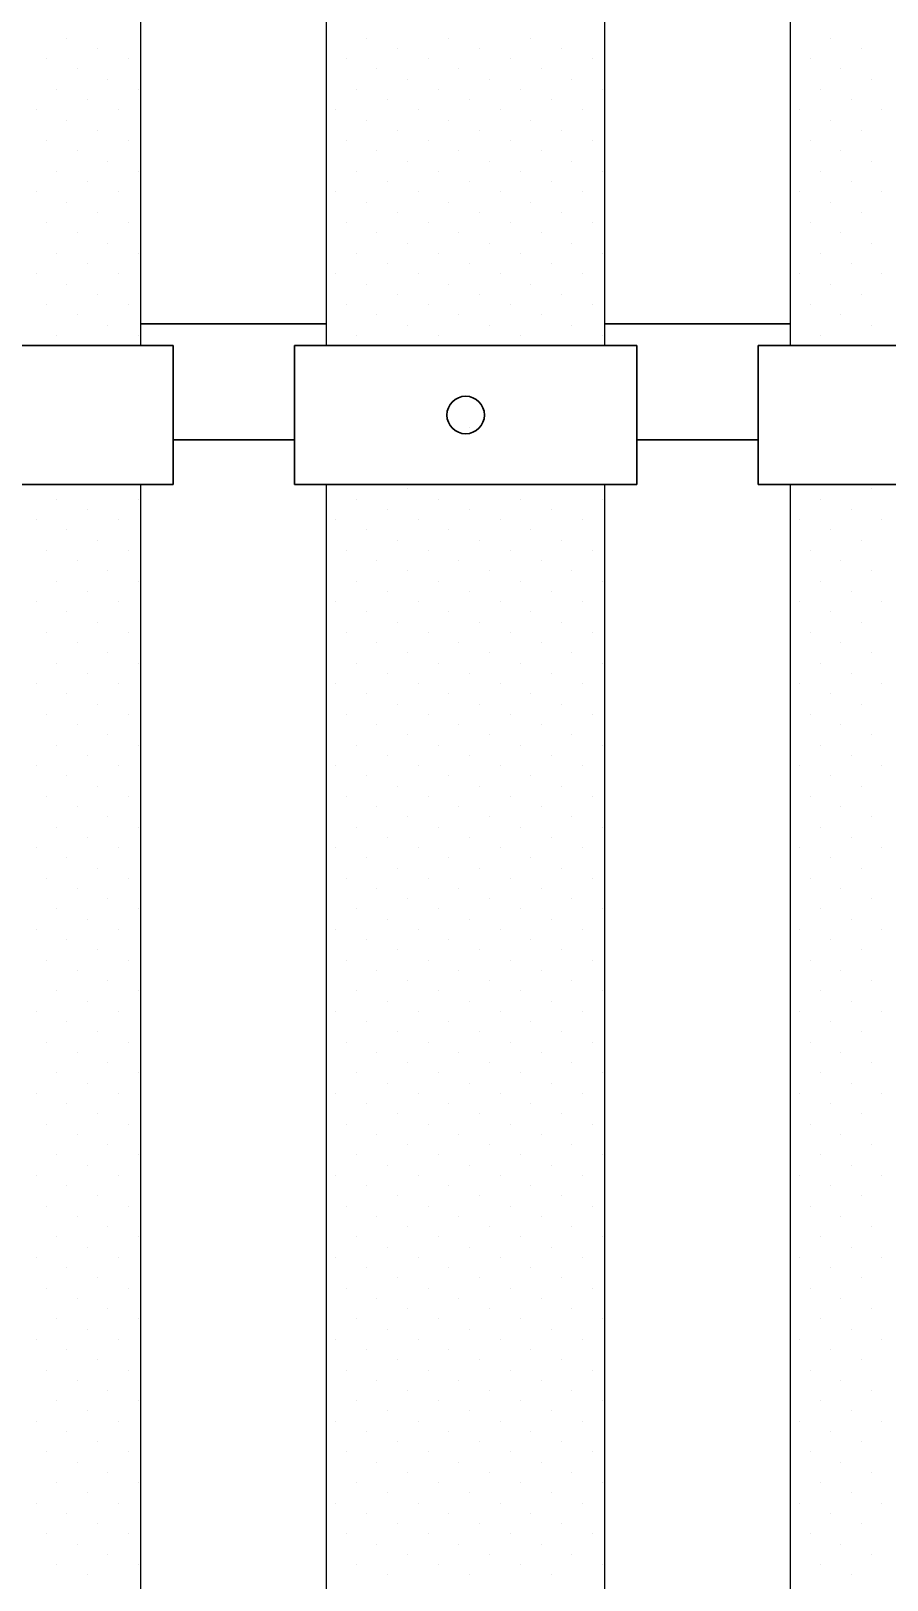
# Model space of a CAD drawing. Extents: x -508 to 92, y -98 to -31.
# Drawn here: x -124.86 to -123.116, y -48.148 to -44.99 of the extents above; entities that cross this region are included whole.
import ezdxf

# ---------------------------------------------------------------- set-up
doc = ezdxf.new("R2010")
doc.units = 0
doc.header["$MEASUREMENT"] = 0
doc.layers.get('0').update_dxf_attribs({"linetype": 'CONTINUOUS', "lineweight": 30})
doc.layers.add('BLUE', color=3, linetype='CONTINUOUS')

msp = doc.modelspace()

# ---------------------------------------------------------------- linework, layer by layer
at = {"color": 0}
for p, q in [((-124.7873, -45.0047), (-124.7873, -45.0047)), ((-124.1762, -45.0047), (-124.1762, -45.0047)), ((-124.0091, -45.0047), (-124.0091, -45.0047)), ((-123.842, -45.0047), (-123.842, -45.0047)), ((-123.231, -45.0047), (-123.231, -45.0047)), ((-124.7247, -45.0256), (-124.7247, -45.0256)), ((-124.1136, -45.0256), (-124.1136, -45.0256)), ((-123.9465, -45.0256), (-123.9465, -45.0256)), ((-123.7794, -45.0256), (-123.7794, -45.0256)), ((-123.1683, -45.0256), (-123.1683, -45.0256)), ((-124.8291, -45.0465), (-124.8291, -45.0465)), ((-124.7664, -45.0674), (-124.7664, -45.0674)), ((-124.662, -45.0465), (-124.662, -45.0465)), ((-124.218, -45.0465), (-124.218, -45.0465)), ((-124.1554, -45.0674), (-124.1554, -45.0674)), ((-124.0509, -45.0465), (-124.0509, -45.0465)), ((-123.9883, -45.0674), (-123.9883, -45.0674)), ((-123.8838, -45.0465), (-123.8838, -45.0465)), ((-123.8211, -45.0674), (-123.8211, -45.0674)), ((-123.7167, -45.0465), (-123.7167, -45.0465)), ((-123.2727, -45.0465), (-123.2727, -45.0465)), ((-123.2101, -45.0674), (-123.2101, -45.0674)), ((-124.7038, -45.0883), (-124.7038, -45.0883)), ((-124.0927, -45.0883), (-124.0927, -45.0883)), ((-123.9256, -45.0883), (-123.9256, -45.0883)), ((-123.7585, -45.0883), (-123.7585, -45.0883)), ((-123.1474, -45.0883), (-123.1474, -45.0883)), ((-124.8082, -45.1092), (-124.8082, -45.1092)), ((-124.7455, -45.1301), (-124.7455, -45.1301)), ((-124.6411, -45.1092), (-124.6411, -45.1092)), ((-124.1971, -45.1092), (-124.1971, -45.1092)), ((-124.1345, -45.1301), (-124.1345, -45.1301)), ((-124.03, -45.1092), (-124.03, -45.1092)), ((-123.9674, -45.1301), (-123.9674, -45.1301)), ((-123.8629, -45.1092), (-123.8629, -45.1092)), ((-123.8003, -45.1301), (-123.8003, -45.1301)), ((-123.6958, -45.1092), (-123.6958, -45.1092)), ((-123.2518, -45.1092), (-123.2518, -45.1092)), ((-123.1892, -45.1301), (-123.1892, -45.1301)), ((-124.85, -45.151), (-124.85, -45.151)), ((-124.6829, -45.151), (-124.6829, -45.151)), ((-124.2389, -45.151), (-124.2389, -45.151)), ((-124.0718, -45.151), (-124.0718, -45.151)), ((-123.9047, -45.151), (-123.9047, -45.151)), ((-123.7376, -45.151), (-123.7376, -45.151)), ((-123.2936, -45.151), (-123.2936, -45.151)), ((-123.1265, -45.151), (-123.1265, -45.151)), ((-124.7873, -45.1718), (-124.7873, -45.1718)), ((-124.7247, -45.1927), (-124.7247, -45.1927)), ((-124.1762, -45.1718), (-124.1762, -45.1718)), ((-124.1136, -45.1927), (-124.1136, -45.1927)), ((-124.0091, -45.1718), (-124.0091, -45.1718)), ((-123.9465, -45.1927), (-123.9465, -45.1927)), ((-123.842, -45.1718), (-123.842, -45.1718)), ((-123.7794, -45.1927), (-123.7794, -45.1927)), ((-123.231, -45.1718), (-123.231, -45.1718)), ((-123.1683, -45.1927), (-123.1683, -45.1927)), ((-124.8291, -45.2136), (-124.8291, -45.2136)), ((-124.662, -45.2136), (-124.662, -45.2136)), ((-124.218, -45.2136), (-124.218, -45.2136)), ((-124.0509, -45.2136), (-124.0509, -45.2136)), ((-123.8838, -45.2136), (-123.8838, -45.2136)), ((-123.7167, -45.2136), (-123.7167, -45.2136)), ((-123.2727, -45.2136), (-123.2727, -45.2136)), ((-124.7664, -45.2345), (-124.7664, -45.2345)), ((-124.7038, -45.2554), (-124.7038, -45.2554)), ((-124.1554, -45.2345), (-124.1554, -45.2345)), ((-124.0927, -45.2554), (-124.0927, -45.2554)), ((-123.9883, -45.2345), (-123.9883, -45.2345)), ((-123.9256, -45.2554), (-123.9256, -45.2554)), ((-123.8211, -45.2345), (-123.8211, -45.2345)), ((-123.7585, -45.2554), (-123.7585, -45.2554)), ((-123.2101, -45.2345), (-123.2101, -45.2345)), ((-123.1474, -45.2554), (-123.1474, -45.2554)), ((-124.8082, -45.2763), (-124.8082, -45.2763)), ((-124.6411, -45.2763), (-124.6411, -45.2763)), ((-124.1971, -45.2763), (-124.1971, -45.2763)), ((-124.03, -45.2763), (-124.03, -45.2763)), ((-123.8629, -45.2763), (-123.8629, -45.2763)), ((-123.6958, -45.2763), (-123.6958, -45.2763)), ((-123.2518, -45.2763), (-123.2518, -45.2763)), ((-124.85, -45.3181), (-124.85, -45.3181)), ((-124.7455, -45.2972), (-124.7455, -45.2972)), ((-124.6829, -45.3181), (-124.6829, -45.3181)), ((-124.2389, -45.3181), (-124.2389, -45.3181)), ((-124.1345, -45.2972), (-124.1345, -45.2972)), ((-124.0718, -45.3181), (-124.0718, -45.3181)), ((-123.9674, -45.2972), (-123.9674, -45.2972)), ((-123.9047, -45.3181), (-123.9047, -45.3181)), ((-123.8003, -45.2972), (-123.8003, -45.2972)), ((-123.7376, -45.3181), (-123.7376, -45.3181)), ((-123.2936, -45.3181), (-123.2936, -45.3181)), ((-123.1892, -45.2972), (-123.1892, -45.2972)), ((-123.1265, -45.3181), (-123.1265, -45.3181)), ((-124.7873, -45.3389), (-124.7873, -45.3389)), ((-124.1762, -45.3389), (-124.1762, -45.3389)), ((-124.0091, -45.3389), (-124.0091, -45.3389)), ((-123.842, -45.3389), (-123.842, -45.3389)), ((-123.231, -45.3389), (-123.231, -45.3389)), ((-124.8291, -45.3807), (-124.8291, -45.3807)), ((-124.7247, -45.3598), (-124.7247, -45.3598)), ((-124.662, -45.3807), (-124.662, -45.3807)), ((-124.218, -45.3807), (-124.218, -45.3807)), ((-124.1136, -45.3598), (-124.1136, -45.3598)), ((-124.0509, -45.3807), (-124.0509, -45.3807)), ((-123.9465, -45.3598), (-123.9465, -45.3598)), ((-123.8838, -45.3807), (-123.8838, -45.3807)), ((-123.7794, -45.3598), (-123.7794, -45.3598)), ((-123.7167, -45.3807), (-123.7167, -45.3807)), ((-123.2727, -45.3807), (-123.2727, -45.3807)), ((-123.1683, -45.3598), (-123.1683, -45.3598)), ((-124.7664, -45.4016), (-124.7664, -45.4016)), ((-124.1554, -45.4016), (-124.1554, -45.4016)), ((-123.9883, -45.4016), (-123.9883, -45.4016)), ((-123.8211, -45.4016), (-123.8211, -45.4016)), ((-123.2101, -45.4016), (-123.2101, -45.4016)), ((-124.8082, -45.4434), (-124.8082, -45.4434)), ((-124.7038, -45.4225), (-124.7038, -45.4225)), ((-124.6411, -45.4434), (-124.6411, -45.4434)), ((-124.1971, -45.4434), (-124.1971, -45.4434)), ((-124.0927, -45.4225), (-124.0927, -45.4225)), ((-124.03, -45.4434), (-124.03, -45.4434)), ((-123.9256, -45.4225), (-123.9256, -45.4225)), ((-123.8629, -45.4434), (-123.8629, -45.4434)), ((-123.7585, -45.4225), (-123.7585, -45.4225)), ((-123.6958, -45.4434), (-123.6958, -45.4434)), ((-123.2518, -45.4434), (-123.2518, -45.4434)), ((-123.1474, -45.4225), (-123.1474, -45.4225)), ((-124.7455, -45.4643), (-124.7455, -45.4643)), ((-124.1345, -45.4643), (-124.1345, -45.4643)), ((-123.9674, -45.4643), (-123.9674, -45.4643)), ((-123.8003, -45.4643), (-123.8003, -45.4643)), ((-123.1892, -45.4643), (-123.1892, -45.4643)), ((-124.85, -45.4852), (-124.85, -45.4852)), ((-124.7873, -45.5061), (-124.7873, -45.5061)), ((-124.6829, -45.4852), (-124.6829, -45.4852)), ((-124.2389, -45.4852), (-124.2389, -45.4852)), ((-124.1762, -45.5061), (-124.1762, -45.5061)), ((-124.0718, -45.4852), (-124.0718, -45.4852)), ((-124.0091, -45.5061), (-124.0091, -45.5061)), ((-123.9047, -45.4852), (-123.9047, -45.4852)), ((-123.842, -45.5061), (-123.842, -45.5061)), ((-123.7376, -45.4852), (-123.7376, -45.4852)), ((-123.2936, -45.4852), (-123.2936, -45.4852)), ((-123.231, -45.5061), (-123.231, -45.5061)), ((-123.1265, -45.4852), (-123.1265, -45.4852)), ((-124.7247, -45.5269), (-124.7247, -45.5269)), ((-124.1136, -45.5269), (-124.1136, -45.5269)), ((-123.9465, -45.5269), (-123.9465, -45.5269)), ((-123.7794, -45.5269), (-123.7794, -45.5269)), ((-123.1683, -45.5269), (-123.1683, -45.5269)), ((-124.8291, -45.5478), (-124.8291, -45.5478)), ((-124.7664, -45.5687), (-124.7664, -45.5687)), ((-124.662, -45.5478), (-124.662, -45.5478)), ((-124.218, -45.5478), (-124.218, -45.5478)), ((-124.1554, -45.5687), (-124.1554, -45.5687)), ((-124.0509, -45.5478), (-124.0509, -45.5478)), ((-123.9883, -45.5687), (-123.9883, -45.5687)), ((-123.8838, -45.5478), (-123.8838, -45.5478)), ((-123.8211, -45.5687), (-123.8211, -45.5687)), ((-123.7167, -45.5478), (-123.7167, -45.5478)), ((-123.2727, -45.5478), (-123.2727, -45.5478)), ((-123.2101, -45.5687), (-123.2101, -45.5687)), ((-124.7038, -45.5896), (-124.7038, -45.5896)), ((-124.0927, -45.5896), (-124.0927, -45.5896)), ((-123.9256, -45.5896), (-123.9256, -45.5896)), ((-123.7585, -45.5896), (-123.7585, -45.5896)), ((-123.1474, -45.5896), (-123.1474, -45.5896)), ((-124.8082, -45.6105), (-124.8082, -45.6105)), ((-124.6411, -45.6105), (-124.6411, -45.6105)), ((-124.5784, -45.6314), (-124.5784, -45.6314)), ((-124.1971, -45.6105), (-124.1971, -45.6105)), ((-124.03, -45.6105), (-124.03, -45.6105)), ((-123.8629, -45.6105), (-123.8629, -45.6105)), ((-123.6958, -45.6105), (-123.6958, -45.6105)), ((-123.6332, -45.6314), (-123.6332, -45.6314)), ((-123.2518, -45.6105), (-123.2518, -45.6105)), ((-123.9674, -45.7985), (-123.9674, -45.7985)), ((-124.8082, -45.9447), (-124.8082, -45.9447)), ((-124.6411, -45.9447), (-124.6411, -45.9447)), ((-124.1971, -45.9447), (-124.1971, -45.9447)), ((-124.0927, -45.9238), (-124.0927, -45.9238)), ((-124.03, -45.9447), (-124.03, -45.9447)), ((-123.8629, -45.9447), (-123.8629, -45.9447)), ((-123.6958, -45.9447), (-123.6958, -45.9447)), ((-123.2518, -45.9447), (-123.2518, -45.9447)), ((-123.1474, -45.9238), (-123.1474, -45.9238)), ((-124.7455, -45.9656), (-124.7455, -45.9656)), ((-124.1345, -45.9656), (-124.1345, -45.9656)), ((-123.9674, -45.9656), (-123.9674, -45.9656)), ((-123.8003, -45.9656), (-123.8003, -45.9656)), ((-123.1892, -45.9656), (-123.1892, -45.9656)), ((-124.85, -45.9865), (-124.85, -45.9865)), ((-124.7873, -46.0074), (-124.7873, -46.0074)), ((-124.6829, -45.9865), (-124.6829, -45.9865)), ((-124.2389, -45.9865), (-124.2389, -45.9865)), ((-124.1762, -46.0074), (-124.1762, -46.0074)), ((-124.0718, -45.9865), (-124.0718, -45.9865)), ((-124.0091, -46.0074), (-124.0091, -46.0074)), ((-123.9047, -45.9865), (-123.9047, -45.9865)), ((-123.842, -46.0074), (-123.842, -46.0074)), ((-123.7376, -45.9865), (-123.7376, -45.9865)), ((-123.2936, -45.9865), (-123.2936, -45.9865)), ((-123.231, -46.0074), (-123.231, -46.0074)), ((-123.1265, -45.9865), (-123.1265, -45.9865)), ((-124.7247, -46.0283), (-124.7247, -46.0283)), ((-124.1136, -46.0283), (-124.1136, -46.0283)), ((-123.9465, -46.0283), (-123.9465, -46.0283)), ((-123.7794, -46.0283), (-123.7794, -46.0283)), ((-123.1683, -46.0283), (-123.1683, -46.0283)), ((-124.8291, -46.0491), (-124.8291, -46.0491)), ((-124.7664, -46.07), (-124.7664, -46.07)), ((-124.662, -46.0491), (-124.662, -46.0491)), ((-124.218, -46.0491), (-124.218, -46.0491)), ((-124.1554, -46.07), (-124.1554, -46.07)), ((-124.0509, -46.0491), (-124.0509, -46.0491)), ((-123.9883, -46.07), (-123.9883, -46.07)), ((-123.8838, -46.0491), (-123.8838, -46.0491)), ((-123.8211, -46.07), (-123.8211, -46.07)), ((-123.7167, -46.0491), (-123.7167, -46.0491)), ((-123.2727, -46.0491), (-123.2727, -46.0491)), ((-123.2101, -46.07), (-123.2101, -46.07)), ((-124.7038, -46.0909), (-124.7038, -46.0909)), ((-124.0927, -46.0909), (-124.0927, -46.0909)), ((-123.9256, -46.0909), (-123.9256, -46.0909)), ((-123.7585, -46.0909), (-123.7585, -46.0909)), ((-123.1474, -46.0909), (-123.1474, -46.0909)), ((-124.8082, -46.1118), (-124.8082, -46.1118)), ((-124.7455, -46.1327), (-124.7455, -46.1327)), ((-124.6411, -46.1118), (-124.6411, -46.1118)), ((-124.1971, -46.1118), (-124.1971, -46.1118)), ((-124.1345, -46.1327), (-124.1345, -46.1327)), ((-124.03, -46.1118), (-124.03, -46.1118)), ((-123.9674, -46.1327), (-123.9674, -46.1327)), ((-123.8629, -46.1118), (-123.8629, -46.1118)), ((-123.8003, -46.1327), (-123.8003, -46.1327)), ((-123.6958, -46.1118), (-123.6958, -46.1118)), ((-123.2518, -46.1118), (-123.2518, -46.1118)), ((-123.1892, -46.1327), (-123.1892, -46.1327)), ((-124.85, -46.1536), (-124.85, -46.1536)), ((-124.6829, -46.1536), (-124.6829, -46.1536)), ((-124.2389, -46.1536), (-124.2389, -46.1536)), ((-124.0718, -46.1536), (-124.0718, -46.1536)), ((-123.9047, -46.1536), (-123.9047, -46.1536)), ((-123.7376, -46.1536), (-123.7376, -46.1536)), ((-123.2936, -46.1536), (-123.2936, -46.1536)), ((-123.1265, -46.1536), (-123.1265, -46.1536)), ((-124.7873, -46.1745), (-124.7873, -46.1745)), ((-124.7247, -46.1954), (-124.7247, -46.1954)), ((-124.1762, -46.1745), (-124.1762, -46.1745)), ((-124.1136, -46.1954), (-124.1136, -46.1954)), ((-124.0091, -46.1745), (-124.0091, -46.1745)), ((-123.9465, -46.1954), (-123.9465, -46.1954)), ((-123.842, -46.1745), (-123.842, -46.1745)), ((-123.7794, -46.1954), (-123.7794, -46.1954)), ((-123.231, -46.1745), (-123.231, -46.1745)), ((-123.1683, -46.1954), (-123.1683, -46.1954)), ((-124.8291, -46.2162), (-124.8291, -46.2162)), ((-124.7664, -46.2371), (-124.7664, -46.2371)), ((-124.662, -46.2162), (-124.662, -46.2162)), ((-124.218, -46.2162), (-124.218, -46.2162)), ((-124.1554, -46.2371), (-124.1554, -46.2371)), ((-124.0509, -46.2162), (-124.0509, -46.2162)), ((-123.9883, -46.2371), (-123.9883, -46.2371)), ((-123.8838, -46.2162), (-123.8838, -46.2162)), ((-123.8211, -46.2371), (-123.8211, -46.2371)), ((-123.7167, -46.2162), (-123.7167, -46.2162)), ((-123.2727, -46.2162), (-123.2727, -46.2162)), ((-123.2101, -46.2371), (-123.2101, -46.2371)), ((-124.7038, -46.258), (-124.7038, -46.258)), ((-124.0927, -46.258), (-124.0927, -46.258)), ((-123.9256, -46.258), (-123.9256, -46.258)), ((-123.7585, -46.258), (-123.7585, -46.258)), ((-123.1474, -46.258), (-123.1474, -46.258)), ((-124.8082, -46.2789), (-124.8082, -46.2789)), ((-124.7455, -46.2998), (-124.7455, -46.2998)), ((-124.6411, -46.2789), (-124.6411, -46.2789)), ((-124.1971, -46.2789), (-124.1971, -46.2789)), ((-124.1345, -46.2998), (-124.1345, -46.2998)), ((-124.03, -46.2789), (-124.03, -46.2789)), ((-123.9674, -46.2998), (-123.9674, -46.2998)), ((-123.8629, -46.2789), (-123.8629, -46.2789)), ((-123.8003, -46.2998), (-123.8003, -46.2998)), ((-123.6958, -46.2789), (-123.6958, -46.2789)), ((-123.2518, -46.2789), (-123.2518, -46.2789)), ((-123.1892, -46.2998), (-123.1892, -46.2998)), ((-124.85, -46.3207), (-124.85, -46.3207)), ((-124.6829, -46.3207), (-124.6829, -46.3207)), ((-124.2389, -46.3207), (-124.2389, -46.3207)), ((-124.0718, -46.3207), (-124.0718, -46.3207)), ((-123.9047, -46.3207), (-123.9047, -46.3207)), ((-123.7376, -46.3207), (-123.7376, -46.3207)), ((-123.2936, -46.3207), (-123.2936, -46.3207)), ((-123.1265, -46.3207), (-123.1265, -46.3207)), ((-124.7873, -46.3416), (-124.7873, -46.3416)), ((-124.7247, -46.3625), (-124.7247, -46.3625)), ((-124.1762, -46.3416), (-124.1762, -46.3416)), ((-124.1136, -46.3625), (-124.1136, -46.3625)), ((-124.0091, -46.3416), (-124.0091, -46.3416)), ((-123.9465, -46.3625), (-123.9465, -46.3625)), ((-123.842, -46.3416), (-123.842, -46.3416)), ((-123.7794, -46.3625), (-123.7794, -46.3625)), ((-123.231, -46.3416), (-123.231, -46.3416)), ((-123.1683, -46.3625), (-123.1683, -46.3625)), ((-124.8291, -46.3833), (-124.8291, -46.3833)), ((-124.662, -46.3833), (-124.662, -46.3833)), ((-124.218, -46.3833), (-124.218, -46.3833)), ((-124.0509, -46.3833), (-124.0509, -46.3833)), ((-123.8838, -46.3833), (-123.8838, -46.3833)), ((-123.7167, -46.3833), (-123.7167, -46.3833)), ((-123.2727, -46.3833), (-123.2727, -46.3833)), ((-124.7664, -46.4042), (-124.7664, -46.4042)), ((-124.7038, -46.4251), (-124.7038, -46.4251)), ((-124.1554, -46.4042), (-124.1554, -46.4042)), ((-124.0927, -46.4251), (-124.0927, -46.4251)), ((-123.9883, -46.4042), (-123.9883, -46.4042)), ((-123.9256, -46.4251), (-123.9256, -46.4251)), ((-123.8211, -46.4042), (-123.8211, -46.4042)), ((-123.7585, -46.4251), (-123.7585, -46.4251)), ((-123.2101, -46.4042), (-123.2101, -46.4042)), ((-123.1474, -46.4251), (-123.1474, -46.4251)), ((-124.8082, -46.446), (-124.8082, -46.446)), ((-124.6411, -46.446), (-124.6411, -46.446)), ((-124.1971, -46.446), (-124.1971, -46.446)), ((-124.03, -46.446), (-124.03, -46.446)), ((-123.8629, -46.446), (-123.8629, -46.446)), ((-123.6958, -46.446), (-123.6958, -46.446)), ((-123.2518, -46.446), (-123.2518, -46.446)), ((-124.85, -46.4878), (-124.85, -46.4878)), ((-124.7455, -46.4669), (-124.7455, -46.4669)), ((-124.6829, -46.4878), (-124.6829, -46.4878)), ((-124.2389, -46.4878), (-124.2389, -46.4878)), ((-124.1345, -46.4669), (-124.1345, -46.4669)), ((-124.0718, -46.4878), (-124.0718, -46.4878)), ((-123.9674, -46.4669), (-123.9674, -46.4669)), ((-123.9047, -46.4878), (-123.9047, -46.4878)), ((-123.8003, -46.4669), (-123.8003, -46.4669)), ((-123.7376, -46.4878), (-123.7376, -46.4878)), ((-123.2936, -46.4878), (-123.2936, -46.4878)), ((-123.1892, -46.4669), (-123.1892, -46.4669)), ((-123.1265, -46.4878), (-123.1265, -46.4878)), ((-124.7873, -46.5087), (-124.7873, -46.5087)), ((-124.1762, -46.5087), (-124.1762, -46.5087)), ((-124.0091, -46.5087), (-124.0091, -46.5087)), ((-123.842, -46.5087), (-123.842, -46.5087)), ((-123.231, -46.5087), (-123.231, -46.5087)), ((-124.8291, -46.5505), (-124.8291, -46.5505)), ((-124.7247, -46.5296), (-124.7247, -46.5296)), ((-124.662, -46.5505), (-124.662, -46.5505)), ((-124.218, -46.5505), (-124.218, -46.5505)), ((-124.1136, -46.5296), (-124.1136, -46.5296)), ((-124.0509, -46.5505), (-124.0509, -46.5505)), ((-123.9465, -46.5296), (-123.9465, -46.5296)), ((-123.8838, -46.5505), (-123.8838, -46.5505)), ((-123.7794, -46.5296), (-123.7794, -46.5296)), ((-123.7167, -46.5505), (-123.7167, -46.5505)), ((-123.2727, -46.5505), (-123.2727, -46.5505)), ((-123.1683, -46.5296), (-123.1683, -46.5296)), ((-124.7664, -46.5713), (-124.7664, -46.5713)), ((-124.1554, -46.5713), (-124.1554, -46.5713)), ((-123.9883, -46.5713), (-123.9883, -46.5713)), ((-123.8211, -46.5713), (-123.8211, -46.5713)), ((-123.2101, -46.5713), (-123.2101, -46.5713)), ((-124.8082, -46.6131), (-124.8082, -46.6131)), ((-124.7038, -46.5922), (-124.7038, -46.5922)), ((-124.6411, -46.6131), (-124.6411, -46.6131)), ((-124.1971, -46.6131), (-124.1971, -46.6131)), ((-124.0927, -46.5922), (-124.0927, -46.5922)), ((-124.03, -46.6131), (-124.03, -46.6131)), ((-123.9256, -46.5922), (-123.9256, -46.5922)), ((-123.8629, -46.6131), (-123.8629, -46.6131)), ((-123.7585, -46.5922), (-123.7585, -46.5922)), ((-123.6958, -46.6131), (-123.6958, -46.6131)), ((-123.2518, -46.6131), (-123.2518, -46.6131)), ((-123.1474, -46.5922), (-123.1474, -46.5922)), ((-124.7455, -46.634), (-124.7455, -46.634)), ((-124.1345, -46.634), (-124.1345, -46.634)), ((-123.9674, -46.634), (-123.9674, -46.634)), ((-123.8003, -46.634), (-123.8003, -46.634)), ((-123.1892, -46.634), (-123.1892, -46.634)), ((-124.85, -46.6549), (-124.85, -46.6549)), ((-124.7873, -46.6758), (-124.7873, -46.6758)), ((-124.6829, -46.6549), (-124.6829, -46.6549)), ((-124.2389, -46.6549), (-124.2389, -46.6549)), ((-124.1762, -46.6758), (-124.1762, -46.6758)), ((-124.0718, -46.6549), (-124.0718, -46.6549)), ((-124.0091, -46.6758), (-124.0091, -46.6758)), ((-123.9047, -46.6549), (-123.9047, -46.6549)), ((-123.842, -46.6758), (-123.842, -46.6758)), ((-123.7376, -46.6549), (-123.7376, -46.6549)), ((-123.2936, -46.6549), (-123.2936, -46.6549)), ((-123.231, -46.6758), (-123.231, -46.6758)), ((-123.1265, -46.6549), (-123.1265, -46.6549)), ((-124.7247, -46.6967), (-124.7247, -46.6967)), ((-124.1136, -46.6967), (-124.1136, -46.6967)), ((-123.9465, -46.6967), (-123.9465, -46.6967)), ((-123.7794, -46.6967), (-123.7794, -46.6967)), ((-123.1683, -46.6967), (-123.1683, -46.6967)), ((-124.8291, -46.7176), (-124.8291, -46.7176)), ((-124.7664, -46.7384), (-124.7664, -46.7384)), ((-124.662, -46.7176), (-124.662, -46.7176)), ((-124.218, -46.7176), (-124.218, -46.7176)), ((-124.1554, -46.7384), (-124.1554, -46.7384)), ((-124.0509, -46.7176), (-124.0509, -46.7176)), ((-123.9883, -46.7384), (-123.9883, -46.7384)), ((-123.8838, -46.7176), (-123.8838, -46.7176)), ((-123.8211, -46.7384), (-123.8211, -46.7384)), ((-123.7167, -46.7176), (-123.7167, -46.7176)), ((-123.2727, -46.7176), (-123.2727, -46.7176)), ((-123.2101, -46.7384), (-123.2101, -46.7384)), ((-124.7038, -46.7593), (-124.7038, -46.7593)), ((-124.0927, -46.7593), (-124.0927, -46.7593)), ((-123.9256, -46.7593), (-123.9256, -46.7593)), ((-123.7585, -46.7593), (-123.7585, -46.7593)), ((-123.1474, -46.7593), (-123.1474, -46.7593)), ((-124.8082, -46.7802), (-124.8082, -46.7802)), ((-124.7455, -46.8011), (-124.7455, -46.8011)), ((-124.6411, -46.7802), (-124.6411, -46.7802)), ((-124.1971, -46.7802), (-124.1971, -46.7802)), ((-124.1345, -46.8011), (-124.1345, -46.8011)), ((-124.03, -46.7802), (-124.03, -46.7802)), ((-123.9674, -46.8011), (-123.9674, -46.8011)), ((-123.8629, -46.7802), (-123.8629, -46.7802)), ((-123.8003, -46.8011), (-123.8003, -46.8011)), ((-123.6958, -46.7802), (-123.6958, -46.7802)), ((-123.2518, -46.7802), (-123.2518, -46.7802)), ((-123.1892, -46.8011), (-123.1892, -46.8011)), ((-124.85, -46.822), (-124.85, -46.822)), ((-124.6829, -46.822), (-124.6829, -46.822)), ((-124.2389, -46.822), (-124.2389, -46.822)), ((-124.0718, -46.822), (-124.0718, -46.822)), ((-123.9047, -46.822), (-123.9047, -46.822)), ((-123.7376, -46.822), (-123.7376, -46.822)), ((-123.2936, -46.822), (-123.2936, -46.822)), ((-123.1265, -46.822), (-123.1265, -46.822)), ((-124.7873, -46.8429), (-124.7873, -46.8429)), ((-124.7247, -46.8638), (-124.7247, -46.8638)), ((-124.1762, -46.8429), (-124.1762, -46.8429)), ((-124.1136, -46.8638), (-124.1136, -46.8638)), ((-124.0091, -46.8429), (-124.0091, -46.8429)), ((-123.9465, -46.8638), (-123.9465, -46.8638)), ((-123.842, -46.8429), (-123.842, -46.8429)), ((-123.7794, -46.8638), (-123.7794, -46.8638)), ((-123.231, -46.8429), (-123.231, -46.8429)), ((-123.1683, -46.8638), (-123.1683, -46.8638)), ((-124.8291, -46.8847), (-124.8291, -46.8847)), ((-124.662, -46.8847), (-124.662, -46.8847)), ((-124.218, -46.8847), (-124.218, -46.8847)), ((-124.0509, -46.8847), (-124.0509, -46.8847)), ((-123.8838, -46.8847), (-123.8838, -46.8847)), ((-123.7167, -46.8847), (-123.7167, -46.8847)), ((-123.2727, -46.8847), (-123.2727, -46.8847)), ((-124.7664, -46.9055), (-124.7664, -46.9055)), ((-124.7038, -46.9264), (-124.7038, -46.9264)), ((-124.1554, -46.9055), (-124.1554, -46.9055)), ((-124.0927, -46.9264), (-124.0927, -46.9264)), ((-123.9883, -46.9055), (-123.9883, -46.9055)), ((-123.9256, -46.9264), (-123.9256, -46.9264)), ((-123.8211, -46.9055), (-123.8211, -46.9055)), ((-123.7585, -46.9264), (-123.7585, -46.9264)), ((-123.2101, -46.9055), (-123.2101, -46.9055)), ((-123.1474, -46.9264), (-123.1474, -46.9264)), ((-124.8082, -46.9473), (-124.8082, -46.9473)), ((-124.6411, -46.9473), (-124.6411, -46.9473)), ((-124.1971, -46.9473), (-124.1971, -46.9473)), ((-124.03, -46.9473), (-124.03, -46.9473)), ((-123.8629, -46.9473), (-123.8629, -46.9473)), ((-123.6958, -46.9473), (-123.6958, -46.9473)), ((-123.2518, -46.9473), (-123.2518, -46.9473)), ((-124.85, -46.9891), (-124.85, -46.9891)), ((-124.7455, -46.9682), (-124.7455, -46.9682)), ((-124.6829, -46.9891), (-124.6829, -46.9891)), ((-124.2389, -46.9891), (-124.2389, -46.9891)), ((-124.1345, -46.9682), (-124.1345, -46.9682)), ((-124.0718, -46.9891), (-124.0718, -46.9891)), ((-123.9674, -46.9682), (-123.9674, -46.9682)), ((-123.9047, -46.9891), (-123.9047, -46.9891)), ((-123.8003, -46.9682), (-123.8003, -46.9682)), ((-123.7376, -46.9891), (-123.7376, -46.9891)), ((-123.2936, -46.9891), (-123.2936, -46.9891)), ((-123.1892, -46.9682), (-123.1892, -46.9682)), ((-123.1265, -46.9891), (-123.1265, -46.9891)), ((-124.7873, -47.01), (-124.7873, -47.01)), ((-124.1762, -47.01), (-124.1762, -47.01)), ((-124.0091, -47.01), (-124.0091, -47.01)), ((-123.842, -47.01), (-123.842, -47.01)), ((-123.231, -47.01), (-123.231, -47.01)), ((-124.8291, -47.0518), (-124.8291, -47.0518)), ((-124.7247, -47.0309), (-124.7247, -47.0309)), ((-124.662, -47.0518), (-124.662, -47.0518)), ((-124.218, -47.0518), (-124.218, -47.0518)), ((-124.1136, -47.0309), (-124.1136, -47.0309)), ((-124.0509, -47.0518), (-124.0509, -47.0518)), ((-123.9465, -47.0309), (-123.9465, -47.0309)), ((-123.8838, -47.0518), (-123.8838, -47.0518)), ((-123.7794, -47.0309), (-123.7794, -47.0309)), ((-123.7167, -47.0518), (-123.7167, -47.0518)), ((-123.2727, -47.0518), (-123.2727, -47.0518)), ((-123.1683, -47.0309), (-123.1683, -47.0309)), ((-124.7664, -47.0727), (-124.7664, -47.0727)), ((-124.1554, -47.0727), (-124.1554, -47.0727)), ((-123.9883, -47.0727), (-123.9883, -47.0727)), ((-123.8211, -47.0727), (-123.8211, -47.0727)), ((-123.2101, -47.0727), (-123.2101, -47.0727)), ((-124.8082, -47.1144), (-124.8082, -47.1144)), ((-124.7038, -47.0935), (-124.7038, -47.0935)), ((-124.6411, -47.1144), (-124.6411, -47.1144)), ((-124.1971, -47.1144), (-124.1971, -47.1144)), ((-124.0927, -47.0935), (-124.0927, -47.0935)), ((-124.03, -47.1144), (-124.03, -47.1144)), ((-123.9256, -47.0935), (-123.9256, -47.0935)), ((-123.8629, -47.1144), (-123.8629, -47.1144)), ((-123.7585, -47.0935), (-123.7585, -47.0935)), ((-123.6958, -47.1144), (-123.6958, -47.1144)), ((-123.2518, -47.1144), (-123.2518, -47.1144)), ((-123.1474, -47.0935), (-123.1474, -47.0935)), ((-124.7455, -47.1353), (-124.7455, -47.1353)), ((-124.1345, -47.1353), (-124.1345, -47.1353)), ((-123.9674, -47.1353), (-123.9674, -47.1353)), ((-123.8003, -47.1353), (-123.8003, -47.1353)), ((-123.1892, -47.1353), (-123.1892, -47.1353)), ((-124.85, -47.1562), (-124.85, -47.1562)), ((-124.7873, -47.1771), (-124.7873, -47.1771)), ((-124.6829, -47.1562), (-124.6829, -47.1562)), ((-124.2389, -47.1562), (-124.2389, -47.1562)), ((-124.1762, -47.1771), (-124.1762, -47.1771)), ((-124.0718, -47.1562), (-124.0718, -47.1562)), ((-124.0091, -47.1771), (-124.0091, -47.1771)), ((-123.9047, -47.1562), (-123.9047, -47.1562)), ((-123.842, -47.1771), (-123.842, -47.1771)), ((-123.7376, -47.1562), (-123.7376, -47.1562)), ((-123.2936, -47.1562), (-123.2936, -47.1562)), ((-123.231, -47.1771), (-123.231, -47.1771)), ((-123.1265, -47.1562), (-123.1265, -47.1562)), ((-124.7247, -47.198), (-124.7247, -47.198)), ((-124.1136, -47.198), (-124.1136, -47.198)), ((-123.9465, -47.198), (-123.9465, -47.198)), ((-123.7794, -47.198), (-123.7794, -47.198)), ((-123.1683, -47.198), (-123.1683, -47.198)), ((-124.8291, -47.2189), (-124.8291, -47.2189)), ((-124.7664, -47.2398), (-124.7664, -47.2398)), ((-124.662, -47.2189), (-124.662, -47.2189)), ((-124.218, -47.2189), (-124.218, -47.2189)), ((-124.1554, -47.2398), (-124.1554, -47.2398)), ((-124.0509, -47.2189), (-124.0509, -47.2189)), ((-123.9883, -47.2398), (-123.9883, -47.2398)), ((-123.8838, -47.2189), (-123.8838, -47.2189)), ((-123.8211, -47.2398), (-123.8211, -47.2398)), ((-123.7167, -47.2189), (-123.7167, -47.2189)), ((-123.2727, -47.2189), (-123.2727, -47.2189)), ((-123.2101, -47.2398), (-123.2101, -47.2398)), ((-124.7038, -47.2606), (-124.7038, -47.2606)), ((-124.0927, -47.2606), (-124.0927, -47.2606)), ((-123.9256, -47.2606), (-123.9256, -47.2606)), ((-123.7585, -47.2606), (-123.7585, -47.2606)), ((-123.1474, -47.2606), (-123.1474, -47.2606)), ((-124.8082, -47.2815), (-124.8082, -47.2815)), ((-124.7455, -47.3024), (-124.7455, -47.3024)), ((-124.6411, -47.2815), (-124.6411, -47.2815)), ((-124.1971, -47.2815), (-124.1971, -47.2815)), ((-124.1345, -47.3024), (-124.1345, -47.3024)), ((-124.03, -47.2815), (-124.03, -47.2815)), ((-123.9674, -47.3024), (-123.9674, -47.3024)), ((-123.8629, -47.2815), (-123.8629, -47.2815)), ((-123.8003, -47.3024), (-123.8003, -47.3024)), ((-123.6958, -47.2815), (-123.6958, -47.2815)), ((-123.2518, -47.2815), (-123.2518, -47.2815)), ((-123.1892, -47.3024), (-123.1892, -47.3024)), ((-124.85, -47.3233), (-124.85, -47.3233)), ((-124.6829, -47.3233), (-124.6829, -47.3233)), ((-124.2389, -47.3233), (-124.2389, -47.3233)), ((-124.0718, -47.3233), (-124.0718, -47.3233)), ((-123.9047, -47.3233), (-123.9047, -47.3233)), ((-123.7376, -47.3233), (-123.7376, -47.3233)), ((-123.2936, -47.3233), (-123.2936, -47.3233)), ((-123.1265, -47.3233), (-123.1265, -47.3233)), ((-124.7873, -47.3442), (-124.7873, -47.3442)), ((-124.7247, -47.3651), (-124.7247, -47.3651)), ((-124.1762, -47.3442), (-124.1762, -47.3442)), ((-124.1136, -47.3651), (-124.1136, -47.3651)), ((-124.0091, -47.3442), (-124.0091, -47.3442)), ((-123.9465, -47.3651), (-123.9465, -47.3651)), ((-123.842, -47.3442), (-123.842, -47.3442)), ((-123.7794, -47.3651), (-123.7794, -47.3651)), ((-123.231, -47.3442), (-123.231, -47.3442)), ((-123.1683, -47.3651), (-123.1683, -47.3651)), ((-124.8291, -47.386), (-124.8291, -47.386)), ((-124.662, -47.386), (-124.662, -47.386)), ((-124.218, -47.386), (-124.218, -47.386)), ((-124.0509, -47.386), (-124.0509, -47.386)), ((-123.8838, -47.386), (-123.8838, -47.386)), ((-123.7167, -47.386), (-123.7167, -47.386)), ((-123.2727, -47.386), (-123.2727, -47.386)), ((-124.7664, -47.4069), (-124.7664, -47.4069)), ((-124.7038, -47.4278), (-124.7038, -47.4278)), ((-124.1554, -47.4069), (-124.1554, -47.4069)), ((-124.0927, -47.4278), (-124.0927, -47.4278)), ((-123.9883, -47.4069), (-123.9883, -47.4069)), ((-123.9256, -47.4278), (-123.9256, -47.4278)), ((-123.8211, -47.4069), (-123.8211, -47.4069)), ((-123.7585, -47.4278), (-123.7585, -47.4278)), ((-123.2101, -47.4069), (-123.2101, -47.4069)), ((-123.1474, -47.4278), (-123.1474, -47.4278)), ((-124.8082, -47.4486), (-124.8082, -47.4486)), ((-124.6411, -47.4486), (-124.6411, -47.4486)), ((-124.1971, -47.4486), (-124.1971, -47.4486)), ((-124.03, -47.4486), (-124.03, -47.4486)), ((-123.8629, -47.4486), (-123.8629, -47.4486)), ((-123.6958, -47.4486), (-123.6958, -47.4486)), ((-123.2518, -47.4486), (-123.2518, -47.4486)), ((-124.85, -47.4904), (-124.85, -47.4904)), ((-124.7455, -47.4695), (-124.7455, -47.4695)), ((-124.6829, -47.4904), (-124.6829, -47.4904)), ((-124.2389, -47.4904), (-124.2389, -47.4904)), ((-124.1345, -47.4695), (-124.1345, -47.4695)), ((-124.0718, -47.4904), (-124.0718, -47.4904)), ((-123.9674, -47.4695), (-123.9674, -47.4695)), ((-123.9047, -47.4904), (-123.9047, -47.4904)), ((-123.8003, -47.4695), (-123.8003, -47.4695)), ((-123.7376, -47.4904), (-123.7376, -47.4904)), ((-123.2936, -47.4904), (-123.2936, -47.4904)), ((-123.1892, -47.4695), (-123.1892, -47.4695)), ((-123.1265, -47.4904), (-123.1265, -47.4904)), ((-124.7873, -47.5113), (-124.7873, -47.5113)), ((-124.7247, -47.5322), (-124.7247, -47.5322)), ((-124.1762, -47.5113), (-124.1762, -47.5113)), ((-124.1136, -47.5322), (-124.1136, -47.5322)), ((-124.0091, -47.5113), (-124.0091, -47.5113)), ((-123.9465, -47.5322), (-123.9465, -47.5322)), ((-123.842, -47.5113), (-123.842, -47.5113)), ((-123.7794, -47.5322), (-123.7794, -47.5322)), ((-123.231, -47.5113), (-123.231, -47.5113)), ((-123.1683, -47.5322), (-123.1683, -47.5322)), ((-124.8291, -47.5531), (-124.8291, -47.5531)), ((-124.662, -47.5531), (-124.662, -47.5531)), ((-124.218, -47.5531), (-124.218, -47.5531)), ((-124.0509, -47.5531), (-124.0509, -47.5531)), ((-123.8838, -47.5531), (-123.8838, -47.5531)), ((-123.7167, -47.5531), (-123.7167, -47.5531)), ((-123.2727, -47.5531), (-123.2727, -47.5531)), ((-124.7664, -47.574), (-124.7664, -47.574)), ((-124.7038, -47.5949), (-124.7038, -47.5949)), ((-124.1554, -47.574), (-124.1554, -47.574)), ((-124.0927, -47.5949), (-124.0927, -47.5949)), ((-123.9883, -47.574), (-123.9883, -47.574)), ((-123.9256, -47.5949), (-123.9256, -47.5949)), ((-123.8211, -47.574), (-123.8211, -47.574)), ((-123.7585, -47.5949), (-123.7585, -47.5949)), ((-123.2101, -47.574), (-123.2101, -47.574)), ((-123.1474, -47.5949), (-123.1474, -47.5949)), ((-124.8082, -47.6157), (-124.8082, -47.6157)), ((-124.6411, -47.6157), (-124.6411, -47.6157)), ((-124.1971, -47.6157), (-124.1971, -47.6157)), ((-124.03, -47.6157), (-124.03, -47.6157)), ((-123.8629, -47.6157), (-123.8629, -47.6157)), ((-123.6958, -47.6157), (-123.6958, -47.6157)), ((-123.2518, -47.6157), (-123.2518, -47.6157)), ((-124.85, -47.6575), (-124.85, -47.6575)), ((-124.7455, -47.6366), (-124.7455, -47.6366)), ((-124.6829, -47.6575), (-124.6829, -47.6575)), ((-124.2389, -47.6575), (-124.2389, -47.6575)), ((-124.1345, -47.6366), (-124.1345, -47.6366)), ((-124.0718, -47.6575), (-124.0718, -47.6575)), ((-123.9674, -47.6366), (-123.9674, -47.6366)), ((-123.9047, -47.6575), (-123.9047, -47.6575)), ((-123.8003, -47.6366), (-123.8003, -47.6366)), ((-123.7376, -47.6575), (-123.7376, -47.6575)), ((-123.2936, -47.6575), (-123.2936, -47.6575)), ((-123.1892, -47.6366), (-123.1892, -47.6366)), ((-123.1265, -47.6575), (-123.1265, -47.6575)), ((-124.7873, -47.6784), (-124.7873, -47.6784)), ((-124.1762, -47.6784), (-124.1762, -47.6784)), ((-124.0091, -47.6784), (-124.0091, -47.6784)), ((-123.842, -47.6784), (-123.842, -47.6784)), ((-123.231, -47.6784), (-123.231, -47.6784)), ((-124.8291, -47.7202), (-124.8291, -47.7202)), ((-124.7247, -47.6993), (-124.7247, -47.6993)), ((-124.662, -47.7202), (-124.662, -47.7202)), ((-124.218, -47.7202), (-124.218, -47.7202)), ((-124.1136, -47.6993), (-124.1136, -47.6993)), ((-124.0509, -47.7202), (-124.0509, -47.7202)), ((-123.9465, -47.6993), (-123.9465, -47.6993)), ((-123.8838, -47.7202), (-123.8838, -47.7202)), ((-123.7794, -47.6993), (-123.7794, -47.6993)), ((-123.7167, -47.7202), (-123.7167, -47.7202)), ((-123.2727, -47.7202), (-123.2727, -47.7202)), ((-123.1683, -47.6993), (-123.1683, -47.6993)), ((-124.7664, -47.7411), (-124.7664, -47.7411)), ((-124.1554, -47.7411), (-124.1554, -47.7411)), ((-123.9883, -47.7411), (-123.9883, -47.7411)), ((-123.8211, -47.7411), (-123.8211, -47.7411)), ((-123.2101, -47.7411), (-123.2101, -47.7411)), ((-124.8082, -47.7828), (-124.8082, -47.7828)), ((-124.7038, -47.762), (-124.7038, -47.762)), ((-124.6411, -47.7828), (-124.6411, -47.7828)), ((-124.1971, -47.7828), (-124.1971, -47.7828)), ((-124.0927, -47.762), (-124.0927, -47.762)), ((-124.03, -47.7828), (-124.03, -47.7828)), ((-123.9256, -47.762), (-123.9256, -47.762)), ((-123.8629, -47.7828), (-123.8629, -47.7828)), ((-123.7585, -47.762), (-123.7585, -47.762)), ((-123.6958, -47.7828), (-123.6958, -47.7828)), ((-123.2518, -47.7828), (-123.2518, -47.7828)), ((-123.1474, -47.762), (-123.1474, -47.762)), ((-124.7455, -47.8037), (-124.7455, -47.8037)), ((-124.1345, -47.8037), (-124.1345, -47.8037)), ((-123.9674, -47.8037), (-123.9674, -47.8037)), ((-123.8003, -47.8037), (-123.8003, -47.8037)), ((-123.1892, -47.8037), (-123.1892, -47.8037)), ((-124.85, -47.8246), (-124.85, -47.8246)), ((-124.7873, -47.8455), (-124.7873, -47.8455)), ((-124.6829, -47.8246), (-124.6829, -47.8246)), ((-124.2389, -47.8246), (-124.2389, -47.8246)), ((-124.1762, -47.8455), (-124.1762, -47.8455)), ((-124.0718, -47.8246), (-124.0718, -47.8246)), ((-124.0091, -47.8455), (-124.0091, -47.8455)), ((-123.9047, -47.8246), (-123.9047, -47.8246)), ((-123.842, -47.8455), (-123.842, -47.8455)), ((-123.7376, -47.8246), (-123.7376, -47.8246)), ((-123.2936, -47.8246), (-123.2936, -47.8246)), ((-123.231, -47.8455), (-123.231, -47.8455)), ((-123.1265, -47.8246), (-123.1265, -47.8246)), ((-124.7247, -47.8664), (-124.7247, -47.8664)), ((-124.1136, -47.8664), (-124.1136, -47.8664)), ((-123.9465, -47.8664), (-123.9465, -47.8664)), ((-123.7794, -47.8664), (-123.7794, -47.8664)), ((-123.1683, -47.8664), (-123.1683, -47.8664)), ((-124.8291, -47.8873), (-124.8291, -47.8873)), ((-124.7664, -47.9082), (-124.7664, -47.9082)), ((-124.662, -47.8873), (-124.662, -47.8873)), ((-124.218, -47.8873), (-124.218, -47.8873)), ((-124.1554, -47.9082), (-124.1554, -47.9082)), ((-124.0509, -47.8873), (-124.0509, -47.8873)), ((-123.9883, -47.9082), (-123.9883, -47.9082)), ((-123.8838, -47.8873), (-123.8838, -47.8873)), ((-123.8211, -47.9082), (-123.8211, -47.9082)), ((-123.7167, -47.8873), (-123.7167, -47.8873)), ((-123.2727, -47.8873), (-123.2727, -47.8873)), ((-123.2101, -47.9082), (-123.2101, -47.9082)), ((-124.7038, -47.9291), (-124.7038, -47.9291)), ((-124.0927, -47.9291), (-124.0927, -47.9291)), ((-123.9256, -47.9291), (-123.9256, -47.9291)), ((-123.7585, -47.9291), (-123.7585, -47.9291)), ((-123.1474, -47.9291), (-123.1474, -47.9291)), ((-124.8082, -47.95), (-124.8082, -47.95)), ((-124.7455, -47.9708), (-124.7455, -47.9708)), ((-124.6411, -47.95), (-124.6411, -47.95)), ((-124.1971, -47.95), (-124.1971, -47.95)), ((-124.1345, -47.9708), (-124.1345, -47.9708)), ((-124.03, -47.95), (-124.03, -47.95)), ((-123.9674, -47.9708), (-123.9674, -47.9708)), ((-123.8629, -47.95), (-123.8629, -47.95)), ((-123.8003, -47.9708), (-123.8003, -47.9708)), ((-123.6958, -47.95), (-123.6958, -47.95)), ((-123.2518, -47.95), (-123.2518, -47.95)), ((-123.1892, -47.9708), (-123.1892, -47.9708)), ((-124.85, -47.9917), (-124.85, -47.9917)), ((-124.6829, -47.9917), (-124.6829, -47.9917)), ((-124.2389, -47.9917), (-124.2389, -47.9917)), ((-124.0718, -47.9917), (-124.0718, -47.9917)), ((-123.9047, -47.9917), (-123.9047, -47.9917)), ((-123.7376, -47.9917), (-123.7376, -47.9917)), ((-123.2936, -47.9917), (-123.2936, -47.9917)), ((-123.1265, -47.9917), (-123.1265, -47.9917)), ((-124.7873, -48.0126), (-124.7873, -48.0126)), ((-124.7247, -48.0335), (-124.7247, -48.0335)), ((-124.1762, -48.0126), (-124.1762, -48.0126)), ((-124.1136, -48.0335), (-124.1136, -48.0335)), ((-124.0091, -48.0126), (-124.0091, -48.0126)), ((-123.9465, -48.0335), (-123.9465, -48.0335)), ((-123.842, -48.0126), (-123.842, -48.0126)), ((-123.7794, -48.0335), (-123.7794, -48.0335)), ((-123.231, -48.0126), (-123.231, -48.0126)), ((-123.1683, -48.0335), (-123.1683, -48.0335)), ((-124.8291, -48.0544), (-124.8291, -48.0544)), ((-124.662, -48.0544), (-124.662, -48.0544)), ((-124.218, -48.0544), (-124.218, -48.0544)), ((-124.0509, -48.0544), (-124.0509, -48.0544)), ((-123.8838, -48.0544), (-123.8838, -48.0544)), ((-123.7167, -48.0544), (-123.7167, -48.0544)), ((-123.2727, -48.0544), (-123.2727, -48.0544)), ((-124.7664, -48.0753), (-124.7664, -48.0753)), ((-124.7038, -48.0962), (-124.7038, -48.0962)), ((-124.1554, -48.0753), (-124.1554, -48.0753)), ((-124.0927, -48.0962), (-124.0927, -48.0962)), ((-123.9883, -48.0753), (-123.9883, -48.0753)), ((-123.9256, -48.0962), (-123.9256, -48.0962)), ((-123.8211, -48.0753), (-123.8211, -48.0753)), ((-123.7585, -48.0962), (-123.7585, -48.0962)), ((-123.2101, -48.0753), (-123.2101, -48.0753)), ((-123.1474, -48.0962), (-123.1474, -48.0962)), ((-124.8082, -48.1171), (-124.8082, -48.1171)), ((-124.6411, -48.1171), (-124.6411, -48.1171)), ((-124.1971, -48.1171), (-124.1971, -48.1171)), ((-124.03, -48.1171), (-124.03, -48.1171)), ((-123.8629, -48.1171), (-123.8629, -48.1171)), ((-123.6958, -48.1171), (-123.6958, -48.1171)), ((-123.2518, -48.1171), (-123.2518, -48.1171)), ((-124.7455, -48.1379), (-124.7455, -48.1379)), ((-124.1345, -48.1379), (-124.1345, -48.1379)), ((-123.9674, -48.1379), (-123.9674, -48.1379)), ((-123.8003, -48.1379), (-123.8003, -48.1379)), ((-123.1892, -48.1379), (-123.1892, -48.1379))]:
    msp.add_line(p, q, dxfattribs=at)
for p, q in [((-124.6364, -45.5872), (-124.2583, -45.5872)), ((-123.6911, -45.5872), (-123.313, -45.5872)), ((-125.2689, -45.6313), (-124.571, -45.6313)), ((-124.571, -45.9149), (-124.571, -45.6313)), ((-124.3236, -45.6313), (-123.6258, -45.6313)), ((-124.3236, -45.9149), (-124.3236, -45.6313)), ((-123.6258, -45.9149), (-123.6258, -45.6313)), ((-123.3784, -45.6313), (-122.6805, -45.6313)), ((-123.3784, -45.9149), (-123.3784, -45.6313)), ((-124.3236, -45.8235), (-124.571, -45.8235)), ((-123.3784, -45.8235), (-123.6258, -45.8235)), ((-125.2689, -45.9149), (-124.571, -45.9149)), ((-124.3236, -45.9149), (-123.6258, -45.9149)), ((-123.3784, -45.9149), (-122.6805, -45.9149))]:
    msp.add_line(p, q)
msp.add_circle((-123.9747, -45.7731), 0.0382)
at = {"layer": 'BLUE'}
for p, q in [((-124.6364, -45.6313), (-124.6364, -40.7289)), ((-124.2583, -45.6313), (-124.2583, -40.7289)), ((-123.6911, -45.6313), (-123.6911, -40.7289)), ((-123.313, -45.6313), (-123.313, -40.7289)), ((-124.6364, -50.9443), (-124.6364, -45.9149)), ((-124.2583, -50.9443), (-124.2583, -45.9149)), ((-123.6911, -50.9443), (-123.6911, -45.9149)), ((-123.313, -50.9443), (-123.313, -45.9149))]:
    msp.add_line(p, q, dxfattribs=at)

doc.saveas('drawing.dxf')
